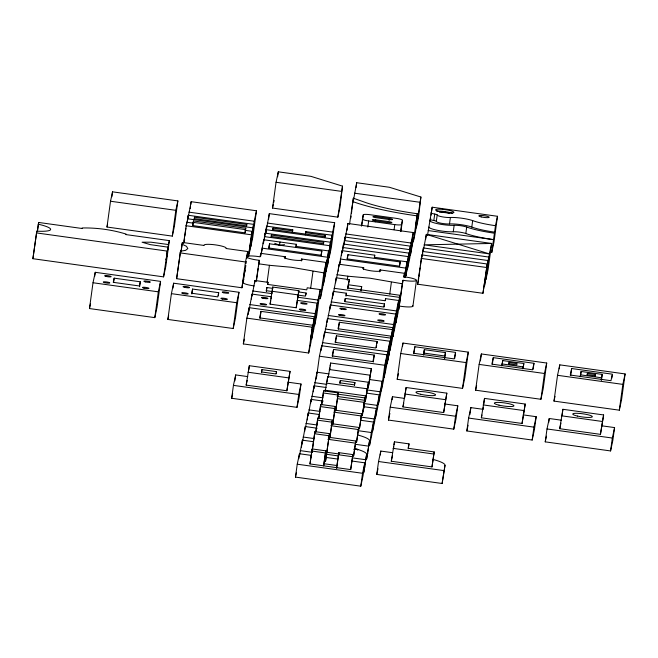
<?xml version="1.0" encoding="UTF-8"?>
<svg xmlns="http://www.w3.org/2000/svg" width="658" height="658" viewBox="0 0 658 658"><rect width="100%" height="100%" fill="white"/><g stroke="black" fill="none" stroke-linecap="round" stroke-linejoin="round"><path stroke-width="0.99" d="M328.589 250.92L325.504 274.625L323.259 285.079L328.589 250.92L295.927 246.38L296.371 244.291L263.71 239.751L260.733 256.11M340.326 262.484L340.564 260.576L339.52 265.026M405.073 276.344L406.002 268.703L404.415 276.993M339.421 265.001L342.102 250.649L374.764 255.189L374.32 257.278L406.981 261.818L404.983 277.586M111.893 196.775L112.534 191.832L177.866 200.912L174.329 226.706L172.314 236.115L106.983 227.035L110.519 201.241L112.534 191.832M268.554 219.55L269.319 213.628L334.651 222.708L331.344 247.457L329.099 257.911L332.627 232.109L334.651 222.708M32.9 258.709L36.807 231.172A24.922 4.03 7.8 0 0 50.625 229.51A24.922 4.03 7.8 0 0 38.304 224.205L38.682 222.462L82.234 228.515L82.11 227.972C96.849 227.668 112.041 229.732 126.122 234.092L125.785 234.569L169.336 240.622L165.8 266.424L163.554 276.87L32.9 258.709L36.807 231.172M37.35 231.155L38.304 224.205M37.457 231.394L38.682 222.462M89.472 308.553L93.008 282.751L95.254 272.305L160.577 281.385L157.048 307.179L154.803 317.633L89.472 308.553L90.491 303.799M94.711 276.27L95.254 272.305M113.628 282.134L114.179 278.161L140.31 281.797L139.628 286.756M154.803 317.633L158.331 291.831L160.577 281.385M163.554 276.87L167.93 247.153L150.353 244.636L142.079 242.218L150.888 242.177L168.489 244.546L169.336 240.622M167.93 247.153L166.161 260.058L168.489 244.546M172.314 236.115L175.842 210.321L177.866 200.912M167.864 319.443L171.401 293.649L173.646 283.195L238.969 292.275L235.441 318.077L233.195 328.523L167.864 319.443L168.678 315.643M172.964 288.163L173.646 283.195M244.932 269.212L241.947 287.768L176.624 278.688L180.531 251.15L185.614 250.361L187.81 248.576L186.485 246.298L182.027 244.184L182.398 242.44L204.177 245.467A11.178 1.81 7.8 0 1 215.511 244.891A11.178 1.81 7.8 0 1 225.949 248.494L247.729 251.52L246.775 258.471M180.531 251.15L176.624 278.688M180.942 252.121L182.027 244.184M181.172 251.372L182.398 242.44M183.541 243.583L186.74 222.239L193.773 223.218M184.158 241.091L184.561 238.114M184.84 236.123L185.926 228.186M186.198 226.204L186.74 222.239M184.363 241.576L184.635 239.586M186.806 223.712L188.237 215.273L253.56 224.353L249.283 253.626L253.56 224.353M187.423 221.22L188.237 215.273M188.229 217.099L191.157 201.685L256.48 210.766L252.721 237.604L250.706 247.013L254.235 221.211L256.48 210.766M190.203 208.627L190.475 206.645M190.746 204.663L191.157 201.685M192.745 225.587L193.493 220.965L245.755 228.227L245.311 231.451L245.006 232.85L192.745 225.587L193.493 220.965M194.274 219.204L194.546 217.222L246.808 224.485L246.536 226.467M191.889 294.019L192.572 289.059L218.703 292.687L218.291 295.664M245.006 232.85L245.755 228.227M233.195 328.523L236.724 302.729L238.969 292.275M241.947 287.768L245.483 261.974L247.729 251.52M244.299 274.296L243.353 281.237L243.773 279.28M244.57 272.305L244.982 269.328M244.875 272.354L245.146 270.372M245.418 268.39L245.821 265.413M246.092 263.43L246.372 261.44M248.329 256.628L252.063 231.32L245.031 230.341M248.666 256.118L252.063 231.32M287.941 382.191L301.002 384.001L299.242 396.897L296.997 407.351L231.665 398.271L233.434 385.374L235.679 374.92L247.737 376.598M234.865 380.875L235.679 374.92M243.337 343.928L246.873 318.135L249.119 307.681L314.45 316.761L310.913 342.555L308.668 353.009L243.337 343.928L244.357 339.174M248.165 314.623L249.119 307.681M248.839 311.489L252.039 294.093L271.129 296.75M251.356 299.053L252.039 294.093M252.03 295.919L254.959 280.505L268.02 282.323L267.748 284.314M254.547 283.483L254.959 280.505M256.102 281.649L259.293 260.305A11.178 1.81 7.8 0 1 246.602 256.743A11.178 1.81 7.8 0 1 260.042 256.817L260.79 253.338L285.292 256.743A9.171 1.481 7.8 0 0 293.007 259.968A9.171 1.481 7.8 0 0 301.619 259.013L326.121 262.419L322.584 288.212L320.339 298.666L318.365 298.387M256.579 280.152L258.207 268.242M258.479 266.26L259.293 260.305M260.387 256.316L260.79 253.338M263.167 243.723L263.71 239.751M263.43 243.559L265.133 233.129L330.464 242.21L326.179 271.491L330.464 242.21M264.45 238.097L265.133 233.129M265.199 234.61L266.63 226.163L292.761 229.798L292.432 232.216M265.816 232.118L266.63 226.163M265.947 232.948L266.219 230.966M266.49 228.984L269.319 213.628M246.166 385.119L249.333 365.708L290.038 371.367L286.872 390.77L246.166 385.119L247.169 380.464M248.79 369.673L249.333 365.708M272.527 208.068L276.056 182.274L278.301 171.82L310.963 176.36L342.505 186.132L340.096 206.702L337.85 217.148L272.527 208.068L273.341 204.268M277.627 176.78L278.301 171.82M268.941 248.403L269.566 243.797L321.836 251.06L321.203 255.666M260.058 318.308L261.012 311.366L314.022 318.727L314.45 316.761M271.219 236.699L271.441 235.087L323.703 242.35L323.481 243.962M272.667 230.103L272.938 228.12L292.539 230.843L292.761 229.798M267.123 282.167L269.435 265.306L291.436 267.28L323.876 272.873L326.121 262.419M266.358 291.519L266.901 287.554L272.93 288.385M270.068 304.136L272.733 287.053L298.864 290.688L296.199 307.763L270.068 304.136L270.783 300.788M271.096 298.962L271.367 296.98M271.779 294.003L272.05 292.02M272.322 290.03L272.733 287.053M261.547 372.593L261.95 369.615L276.524 371.638L276.253 373.621M285.021 258.726L285.292 256.743M292.316 232.455L292.539 230.843M295.968 247.268L296.371 244.291M301.348 260.996L301.619 259.013M305.386 234.84L305.822 231.616L331.953 235.243L327.676 264.524L331.953 235.243M296.199 307.763L298.864 290.688M286.872 390.77L290.038 371.367M305.822 294.981L306.093 292.999L298.058 291.881M310.675 288.22L312.986 271.359M296.997 407.351L298.765 394.455L301.002 384.001M308.668 353.009L312.624 325.241L259.606 317.872L261.012 311.366M312.624 325.241L310.856 338.138L314.022 318.727M324.929 237.365L325.2 235.383L305.6 232.661L305.822 231.616M317.362 303.174L315.116 313.627L311.588 339.421L313.833 328.975L317.362 303.174L297.26 300.385M320.281 289.586L318.036 300.04L314.508 325.833L316.753 315.388L320.281 289.586L307.22 287.776L306.768 289.865L267.576 284.412L268.02 282.323M351.742 461.011L364.803 462.829L363.043 475.726L360.798 486.18L295.467 477.099L297.235 464.203L299.48 453.749L311.538 455.426M320.339 298.666L323.876 272.873M298.798 458.708L299.48 453.749M299.341 456.57L302.4 440.161L313.282 441.674M301.446 447.111L302.4 440.161M302.121 443.969L305.312 426.573L317.197 428.226M304.638 431.541L305.312 426.573M305.312 428.399L308.232 412.994L319.286 414.524M307.286 419.936L307.557 417.953M307.829 415.971L308.232 412.994M308.092 415.807L311.152 399.406L323.21 401.084M310.609 403.37L311.152 399.406M311.144 401.232L314.072 385.818L326.129 387.496M313.257 391.773L314.072 385.818M313.932 388.639L316.991 372.231L329.049 373.909M337.85 217.148L342.505 186.132M316.037 379.181L316.991 372.231M316.572 377.034L316.852 375.052M317.123 373.07L319.426 356.2L321.672 345.746L387.003 354.827L383.466 380.628L381.221 391.074L384.757 365.28L387.003 354.827M320.997 350.714L321.672 345.746M321.672 347.572L324.591 332.167L389.923 341.247L386.386 367.041L384.14 377.495L387.677 351.693L389.923 341.247M323.777 338.113L324.591 332.167M324.452 334.98L327.511 318.579L392.842 327.659L389.306 353.453L387.06 363.907L391.017 336.139L338.006 328.77L339.405 322.256L392.415 329.625L392.842 327.659M326.426 326.516L326.697 324.534M326.968 322.543L327.511 318.579M327.643 319.41L330.431 304.991L395.754 314.072L392.226 339.865L389.98 350.319L393.509 324.526L395.754 314.072M329.748 309.951L330.431 304.991M330.291 307.812L333.351 291.404L346.412 293.221L346.009 296.199M332.397 298.354L333.211 292.399M336.6 467.641L338.821 452.655L352.885 454.612L350.673 469.598L309.967 463.939L312.188 448.953L325.751 450.837L323.711 465.724M333.071 295.212L336.271 277.816L349.332 279.634L347.827 288.508M311.505 453.913L309.967 463.939M311.777 451.931L312.188 448.953M311.193 457.532L311.596 454.563M311.867 452.572L314.902 431.632L329.477 433.655L325.488 461.546L329.477 433.655M312.46 449.496L314.902 431.632M335.588 282.784L336.271 277.816M336.263 279.642L339.183 264.236L363.685 267.642A9.171 1.481 7.8 0 0 371.4 270.866A9.171 1.481 7.8 0 0 380.011 269.912L404.514 273.317L403.971 277.281M315.741 432.043L317.822 418.044L332.389 420.075L329.946 437.932M315.914 431.936L317.822 418.044M338.237 271.178L338.508 269.196M338.78 267.214L339.183 264.236M318.661 418.455L320.742 404.464L335.309 406.488L332.866 424.344M318.974 417.361L320.742 404.464M341.428 255.608L342.102 250.649M342.094 252.475L343.525 244.028L408.857 253.108L405.591 276.919M342.711 249.982L343.525 244.028M321.581 404.876L323.654 390.877L338.228 392.9L335.786 410.756M321.754 404.769L323.654 390.877M343.46 246.495L345.022 237.061L410.353 246.141L406.068 275.422L410.353 246.141M344.068 244.011L345.022 237.061M344.2 244.842L344.471 242.86M344.882 239.882L347.942 223.473L413.265 232.554L409.737 258.355L407.491 268.801L411.02 243.008L413.265 232.554M346.988 230.423L347.942 223.473M325.241 391.049L327.725 376.598L368.431 382.257L365.264 401.668L368.431 382.257M327.051 381.566L327.725 376.598M328.161 377.462L330.645 363.019L371.351 368.677L368.184 388.08L371.351 368.677M349.53 224.353L353.362 198.214L363.381 201.726A69.255 11.194 7.8 0 0 417.312 213.743L415.543 226.64L417.337 218.283L415.568 231.18L413.323 241.634L417.312 213.743M329.691 369.961L329.962 367.978M330.242 365.996L330.645 363.019M351.602 211.119L353.362 198.214M350.788 218.135L351.059 216.145M351.471 213.167L351.742 211.185M353.502 200.114L356.694 182.718L389.363 187.259L420.898 197.022L418.488 217.592L416.243 228.046L420.898 197.022M332.611 356.373L333.565 349.431L374.27 355.09L373.316 362.032M356.019 187.678L356.694 182.718M335.531 342.793L336.485 335.843L377.182 341.502L376.911 343.484M347.334 259.301L347.967 254.695L400.228 261.958L399.595 266.564M338.451 329.206L339.405 322.256M347.284 280.168L347.827 276.196L369.829 278.178L402.268 283.762L403.017 280.283A11.178 1.81 7.8 0 0 416.456 280.357L412.92 306.151M344.882 301.422L345.294 298.444L384.486 303.897L384.083 306.875M323.539 465.823L325.751 450.837M329.765 438.039L332.389 420.075M332.685 424.451L335.309 406.488M335.605 410.863L338.228 392.9M361.374 226.146L363.249 214.845A6.596 1.069 7.8 0 1 370.01 214.705L396.141 218.333A6.596 1.069 7.8 0 1 402.449 220.29L400.911 231.493M339.939 383.482L340.342 380.505L354.917 382.537L354.506 385.514M361.859 225.028L362.278 221.968M362.55 219.936L363.249 214.845M367.822 227.084L368.661 220.973A6.596 1.069 7.8 0 1 362.352 219.024M363.413 269.624L363.685 267.642M336.641 468.529L338.821 452.655M361.102 290.91L361.694 286.608L348.625 284.799M375.373 221.779L375.644 219.797L388.705 221.606A3.298 0.535 7.8 0 1 391.864 222.585A3.298 0.535 7.8 0 1 388.483 222.651L375.422 220.841A3.298 0.535 7.8 0 1 372.264 219.862A3.298 0.535 7.8 0 1 375.644 219.797M374.492 257.171L374.764 255.189M350.673 469.598L352.885 454.612M355.805 441.025L353.593 456.01L355.805 441.025L328.334 437.208M379.74 271.894L380.011 269.912M358.725 427.437L356.513 442.423L358.725 427.437L331.254 423.62M361.645 413.849L359.424 428.843L361.645 413.849L334.165 410.033M364.565 400.27L362.344 415.256L364.565 400.27L337.085 396.445M389.108 220.455L389.38 218.472L376.318 216.655A3.298 0.535 7.8 0 0 372.938 216.729A3.298 0.535 7.8 0 0 376.088 217.699L389.158 219.517A3.298 0.535 7.8 0 0 392.538 219.451A3.298 0.535 7.8 0 0 389.38 218.472M365.511 395.845L363.298 410.831L365.511 395.845L324.805 390.186M376.368 347.457L376.639 345.466M394.093 229.7L394.792 224.608A6.596 1.069 7.8 0 0 401.553 224.468L402.449 220.29M385.358 300.509L385.613 298.666L398.674 300.484L395.145 326.286L392.9 336.731L396.429 310.938L398.674 300.484M360.798 486.18L362.558 473.283L364.803 462.829M366.605 454.464L363.709 472.592L366.605 454.464A32.982 5.33 7.8 0 0 354.711 448.55M369.525 440.885L366.629 459.004L369.525 440.885A32.982 5.33 7.8 0 0 357.631 434.963M389.75 294.159L391.378 282.249M373.563 422.074L371.318 432.52L369.549 445.417L371.795 434.971L373.563 422.074L360.494 420.256M376.483 408.486L374.238 418.932L372.469 431.837L374.715 421.383L376.483 408.486L363.413 406.669M400.574 231.6L401.553 224.468M379.403 394.899L377.157 405.353L375.389 418.249L377.634 407.796L379.403 394.899L366.333 393.081M382.314 381.311L380.069 391.765L378.309 404.662L380.554 394.208L382.314 381.311L369.253 379.501M387.48 361.933L391.017 336.139M388.886 355.427L392.415 329.625M399.801 295.261L395.82 323.144L398.057 312.698L399.801 295.261L347.539 287.998L349.332 279.634M402.268 283.762L398.732 309.564L403.017 280.283M433.104 459.44A32.982 5.33 7.8 0 1 444.997 465.362L442.11 483.49L376.779 474.41L378.547 461.513L380.793 451.059L392.67 452.712M380.25 455.023L380.793 451.059M405.254 277.429L408.857 253.108M444.726 403.979L457.795 405.797L456.027 418.694L453.781 429.148L388.45 420.067L390.219 407.162L392.464 396.716L404.522 398.394M392.053 399.694L392.464 396.716M397.21 379.304L400.738 353.511L402.984 343.057L468.315 352.137L464.778 377.939L462.533 388.385L397.21 379.304L398.435 373.604M402.581 346.034L402.984 343.057M409.021 443.87L408.067 448.287L434.198 451.923L431.985 466.909L391.28 461.25L394.446 441.839L409.021 443.87L408.338 448.83M393.492 448.789L393.764 446.798M394.035 444.816L394.446 441.839M417.633 284.207L421.918 254.926L487.249 264.006L482.964 293.287L417.633 284.207L418.2 281.591M418.381 280.719L418.792 277.742M419.064 275.76L420.149 267.822M420.421 265.84L421.918 254.926M419.269 276.245L419.541 274.263M421.852 257.393L423.415 247.959L488.746 257.039L484.461 286.32L488.746 257.039M422.461 254.901L422.732 252.919M423.004 250.937L423.415 247.959M423.275 250.78L426.335 234.371L491.658 243.452L488.129 269.245L485.884 279.699L489.412 253.906L491.658 243.452L424.089 244.825L489.412 253.906L426.335 234.371L425.652 239.331M402.951 406.907L406.118 387.496L446.823 393.155L443.656 412.566L402.951 406.907L403.757 403.19M404.76 397.424L405.032 395.433M405.303 393.451L406.118 387.496M427.478 235.506L432.174 207.204L497.497 216.285L493.961 242.078L491.723 252.532L489.708 252.253M430.406 220.101L430.677 218.111M431.08 215.141L431.352 213.151M431.623 211.169L432.174 207.204M413.923 353.683L414.877 346.741L455.575 352.4L454.76 358.355M491.723 252.532L494.594 232.134A29.281 4.729 7.8 0 1 473.373 227.602L470.61 226.673A14.624 2.361 7.8 0 0 450.631 223.893L448.024 223.975A7.246 1.168 7.8 0 1 436.476 221.713L436.328 221.343A3.29 0.535 7.8 0 0 433.836 220.52L434.716 214.072A4.935 0.798 7.8 0 1 430.974 212.764M436.328 221.343L437.208 214.895A3.29 0.535 7.8 0 0 434.716 214.072M423.341 355.032L424.336 349.669L445.441 352.606L444.627 358.561M423.662 354.629L424.336 349.669M449.504 223.934L450.393 217.485L451.511 217.444A14.624 2.361 7.8 0 1 471.498 220.224L474.262 221.154A29.281 4.729 7.8 0 0 495.474 225.686L494.594 232.134M428.926 226.994A13.876 2.245 7.8 0 0 437.784 230.366A13.876 2.245 7.8 0 0 453.263 231.756L454.152 225.307A8.003 1.291 7.8 0 1 466.703 227.059A35.877 5.799 7.8 0 0 494.372 233.179M444.446 357.96L445.441 352.606M431.985 466.909L434.198 451.923M428.161 230.547L493.484 239.627A35.877 5.799 7.8 0 1 465.823 233.508L466.703 227.059M443.656 412.566L446.823 393.155M471.794 227.059L472.674 220.611M442.11 483.49L444.997 465.362M453.781 429.148L455.55 416.243L457.795 405.797M462.533 388.385L466.07 362.591L468.315 352.137M482.964 293.287L487.249 264.006M523.118 414.877L536.188 416.695L534.419 429.592L532.174 440.038L466.843 430.957L468.611 418.06L470.857 407.615L482.914 409.284M469.902 414.556L470.857 407.615M475.602 390.202L479.131 364.409L481.376 353.955L546.708 363.035L543.171 388.829L540.925 399.283L475.602 390.202L476.622 385.456M480.43 360.905L481.376 353.955M481.352 417.805L484.51 398.394L525.216 404.053L522.049 423.464L481.352 417.805L481.944 415.017M483.021 409.309L483.293 407.327M483.696 404.349L484.51 398.394M492.316 364.581L493.27 357.639L533.975 363.298L533.153 369.245M501.733 365.93L502.728 360.568L523.834 363.504L523.159 368.464M502.054 365.527L502.728 360.568M508.766 364.507L509.037 362.517L517.081 363.635L516.801 364.927L508.766 363.808L509.037 362.517M522.839 368.858L523.834 363.504M522.049 423.464L525.216 404.053M532.174 440.038L533.942 427.141L536.188 416.695M540.925 399.283L544.462 373.489L546.708 363.035M601.511 425.775L614.58 427.585L612.812 440.49L610.566 450.936L545.235 441.855L547.004 428.958L549.249 418.504L561.307 420.182M548.706 422.477L549.249 418.504M553.995 401.1L557.532 375.307L559.769 364.853L625.1 373.933L621.563 399.727L619.318 410.181L553.995 401.1L555.015 396.346M559.226 368.817L559.769 364.853M559.744 428.703L562.903 409.292L603.608 414.951L600.441 434.354L559.744 428.703L560.937 423.119M562.088 415.247L562.903 409.292M570.708 375.479L571.662 368.529L612.368 374.188L610.969 380.702L570.264 375.044L571.662 368.529M580.126 376.82L581.121 371.466L602.226 374.394L601.412 380.349M580.446 376.425L581.121 371.466M587.216 375.027L587.43 373.415L595.474 374.534L595.251 376.146M601.231 379.756L602.226 374.394M600.441 434.354L603.608 414.951M611.817 378.161L612.228 375.183M610.566 450.936L612.335 438.039L614.58 427.585M619.318 410.181L622.855 384.379L625.1 373.933M404.308 277.084L406.981 261.818M106.983 227.035L107.591 224.214M114.179 278.161L113.275 282.34L139.406 285.975L140.31 281.797M194.546 217.222L194.242 218.612L246.503 225.883L246.808 224.485M192.572 289.059L191.667 293.238L217.798 296.873L218.703 292.687M261.316 253.231L262.287 248.724M231.665 398.271L232.685 393.525M273.753 202.368L274.156 200.468M269.566 243.797L268.67 247.976L320.931 255.238L321.836 251.06M271.441 235.087L271.145 236.477L323.407 243.74L323.703 242.35M272.938 228.12L272.634 229.51L324.904 236.773L325.2 235.383M266.901 287.554L266.227 290.688L272.256 291.527M274.69 243.304L279.37 245.154L280.045 242.021M261.95 369.615L261.448 371.943L276.023 373.966L276.524 371.638M306.093 292.999L305.419 296.133L297.383 295.014M295.467 477.099L296.487 472.345M347.967 254.695L347.062 258.874L399.324 266.136L400.228 261.958M333.565 349.431L332.167 355.945L372.872 361.596L374.27 355.09M336.485 335.843L335.087 342.357L375.784 348.016L377.182 341.502M345.294 298.444L344.619 301.586L383.811 307.031L384.486 303.897M346.412 293.221L345.968 295.31L385.16 300.764L385.613 298.666M340.342 380.505L339.841 382.841L354.415 384.864L354.917 382.537M360.921 290.194L361.694 286.608M357.672 450.179L357.829 449.447L354.136 448.929M404.514 273.317L403.765 276.796A11.178 1.81 7.8 0 1 416.456 280.357M389.248 349.036L390.646 342.522M376.779 474.41L378.005 468.71M388.45 420.067L389.881 413.413M414.877 346.741L413.479 353.256L454.176 358.906L455.575 352.4M391.28 461.25L392.481 455.673M495.474 225.686L497.497 216.285M466.843 430.957L468.068 425.257M493.27 357.639L491.871 364.145L532.569 369.804L533.975 363.298M545.235 441.855L546.461 436.155M587.43 373.415L587.158 374.698L595.194 375.817L595.474 374.534M279.37 245.154L284.552 244.677M450.393 217.485L448.912 217.527A7.246 1.168 7.8 0 1 437.356 215.265L437.208 214.895M353.848 449.521L357.829 449.447M276.056 182.274L341.387 191.355M354.448 193.172L419.779 202.253M368.661 220.973L394.792 224.608M110.519 201.241L175.842 210.321M188.912 212.131L254.235 221.211M267.304 223.029L332.627 232.109M345.697 233.927L411.02 243.008M187.489 218.752L252.812 227.833M265.881 229.65L331.204 238.731M344.274 240.548L409.605 249.629M422.666 251.438L487.997 260.519M193.189 222.355L245.45 229.626M185.992 225.719L251.315 234.799M264.384 236.617L329.716 245.697M342.777 247.515L408.108 256.595M421.169 258.413L486.501 267.485M261.917 248.115L327.24 257.196M340.309 259.005L405.632 268.086M36.437 232.916L167.091 251.076M180.152 252.894L245.483 261.974M258.545 263.792L269.435 265.306M336.937 274.682L347.827 276.196M334.025 288.27L399.348 297.35M271.828 291.239L297.959 294.866M252.713 290.959L271.803 293.616M297.934 297.243L318.036 300.04M331.106 301.858L396.429 310.938M93.008 282.751L158.331 291.831M171.401 293.649L236.724 302.729M249.793 304.547L315.116 313.627M328.186 315.445L393.509 324.526M246.873 318.135L312.205 327.215M325.266 329.025L390.597 338.105M423.612 353.05L444.718 355.978M502.005 363.94L523.11 366.876M580.397 374.838L601.502 377.774M322.346 342.612L387.677 351.693M400.738 353.511L466.07 362.591M479.131 364.409L544.462 373.489M557.532 375.307L622.855 384.379M319.426 356.2L384.757 365.28M329.247 369.525L369.952 375.183M247.934 372.214L288.64 377.873M326.327 383.112L367.032 388.771M404.719 394.01L445.425 399.669M483.112 404.909L523.817 410.559M561.504 415.798L602.21 421.457M314.746 382.685L326.804 384.362M367.008 389.947L380.069 391.765M337.587 394.117L365.067 397.934M323.21 392.966L337.776 394.989M337.653 398.682L364.113 402.359M233.434 385.374L298.765 394.455M311.826 396.272L322.881 397.81M364.088 403.535L377.157 405.353M390.219 407.162L455.55 416.243M468.611 418.06L533.942 427.141M547.004 428.958L612.335 438.039M320.29 406.554L334.864 408.577M333.721 412.122L361.193 415.946M308.906 409.852L319.961 411.39M361.168 417.123L374.238 418.932M317.37 420.141L331.945 422.165M330.801 425.71L358.273 429.526M305.986 423.439L317.041 424.978M358.248 430.702L371.318 432.52M314.45 433.721L329.025 435.752M327.881 439.297L355.361 443.114M393.048 448.353L433.754 454.012M303.075 437.027L314.129 438.565M355.336 444.29L368.398 446.108M327.133 452.334L339.347 454.028M311.736 451.043L325.307 452.926M338.368 454.744L352.441 456.701M300.155 450.615L312.213 452.293M326.286 454.242L338.344 455.92M352.417 457.878L365.478 459.695M378.547 461.513L443.87 470.593M325.611 457.384L337.669 459.054M323.983 463.734L337.052 465.551M297.235 464.203L362.558 473.283M454.152 225.307A13.876 2.245 7.8 0 1 438.672 223.917A13.876 2.245 7.8 0 1 429.806 220.545M453.263 231.756A8.003 1.291 7.8 0 1 465.823 233.508M439.519 212.123A5.28 0.855 7.8 0 1 444.701 212.205A5.28 0.855 7.8 0 1 449.62 213.529M436.756 211.21A9.237 1.489 7.8 0 1 452.597 213.414M433.836 220.52A4.935 0.798 7.8 0 1 430.093 219.213M416.859 215.832A82.447 13.324 7.8 0 1 352.655 201.529M254.153 285.909A11.178 1.81 7.8 0 1 243.649 282.101M412.566 305.575A11.178 1.81 7.8 0 1 399.48 306.077M364.705 466.645A32.982 5.33 7.8 0 1 364.836 467.369M367.625 453.058A32.982 5.33 7.8 0 1 367.756 453.781M327.61 257.804L326.162 269.221L324.369 277.586L327.61 257.804M411.291 248.765L410.411 255.222L413.537 238.319L411.291 248.765M481.212 216.918A5.28 0.855 7.8 0 0 489.207 217.28A5.28 0.855 7.8 0 0 481.524 215.47A5.28 0.855 7.8 0 0 481.212 216.918M439.939 211.736A9.237 1.489 7.8 0 0 453.93 212.378A9.237 1.489 7.8 0 0 440.49 209.203A9.237 1.489 7.8 0 0 439.939 211.736M577.37 416.053A9.895 1.596 7.8 0 0 592.356 416.736A9.895 1.596 7.8 0 0 577.954 413.339A9.895 1.596 7.8 0 0 577.37 416.053M498.978 405.155A9.895 1.596 7.8 0 0 513.964 405.838A9.895 1.596 7.8 0 0 499.554 402.441A9.895 1.596 7.8 0 0 498.978 405.155M420.577 394.257A9.895 1.596 7.8 0 0 435.571 394.948A9.895 1.596 7.8 0 0 421.161 391.543A9.895 1.596 7.8 0 0 420.577 394.257M143.987 288.155A3.298 0.535 7.8 0 0 148.979 288.385A3.298 0.535 7.8 0 0 144.184 287.25A3.298 0.535 7.8 0 0 143.987 288.155M104.787 282.701A3.298 0.535 7.8 0 0 109.787 282.932A3.298 0.535 7.8 0 0 104.984 281.797A3.298 0.535 7.8 0 0 104.787 282.701M106.135 276.434A3.298 0.535 7.8 0 0 111.136 276.664A3.298 0.535 7.8 0 0 106.333 275.529A3.298 0.535 7.8 0 0 106.135 276.434M145.336 281.879A3.298 0.535 7.8 0 0 150.328 282.109A3.298 0.535 7.8 0 0 145.525 280.974A3.298 0.535 7.8 0 0 145.336 281.879M222.379 299.053A3.298 0.535 7.8 0 0 227.38 299.275A3.298 0.535 7.8 0 0 222.577 298.148A3.298 0.535 7.8 0 0 222.379 299.053M183.187 293.6A3.298 0.535 7.8 0 0 188.18 293.83A3.298 0.535 7.8 0 0 183.376 292.695A3.298 0.535 7.8 0 0 183.187 293.6M184.528 287.332A3.298 0.535 7.8 0 0 189.529 287.562A3.298 0.535 7.8 0 0 184.725 286.427A3.298 0.535 7.8 0 0 184.528 287.332M223.728 292.777A3.298 0.535 7.8 0 0 228.721 293.007A3.298 0.535 7.8 0 0 223.917 291.872A3.298 0.535 7.8 0 0 223.728 292.777M300.772 309.943A3.298 0.535 7.8 0 0 305.773 310.173A3.298 0.535 7.8 0 0 300.969 309.038A3.298 0.535 7.8 0 0 300.772 309.943M261.58 304.498A3.298 0.535 7.8 0 0 266.572 304.728A3.298 0.535 7.8 0 0 261.769 303.593A3.298 0.535 7.8 0 0 261.58 304.498M262.92 298.23A3.298 0.535 7.8 0 0 267.921 298.452A3.298 0.535 7.8 0 0 263.118 297.326A3.298 0.535 7.8 0 0 262.92 298.23M302.121 303.675A3.298 0.535 7.8 0 0 307.113 303.906A3.298 0.535 7.8 0 0 302.318 302.77A3.298 0.535 7.8 0 0 302.121 303.675M379.164 320.841A3.298 0.535 7.8 0 0 384.165 321.071A3.298 0.535 7.8 0 0 379.362 319.936A3.298 0.535 7.8 0 0 379.164 320.841M339.972 315.396A3.298 0.535 7.8 0 0 344.965 315.626A3.298 0.535 7.8 0 0 340.161 314.491A3.298 0.535 7.8 0 0 339.972 315.396M341.313 309.12A3.298 0.535 7.8 0 0 346.314 309.35A3.298 0.535 7.8 0 0 341.51 308.215A3.298 0.535 7.8 0 0 341.313 309.12M380.513 314.573A3.298 0.535 7.8 0 0 385.506 314.804A3.298 0.535 7.8 0 0 380.711 313.669A3.298 0.535 7.8 0 0 380.513 314.573"/></g></svg>
